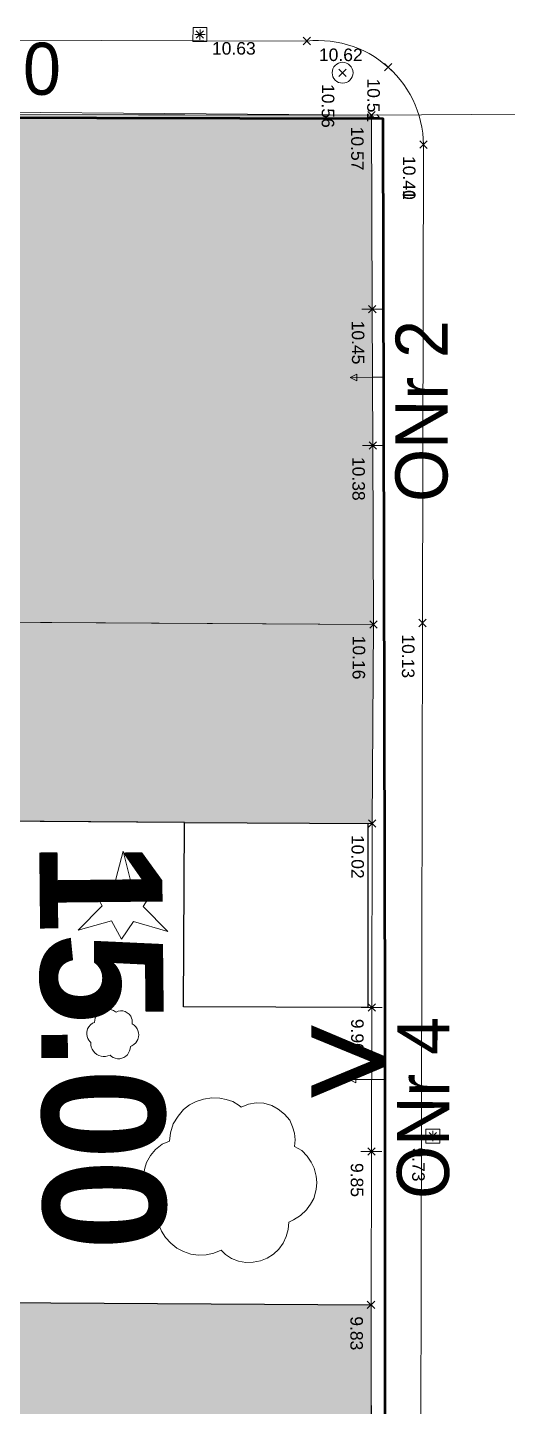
# Model space of a CAD drawing. Header units: metres. Extents: x -208 to 1512, y -277 to 123.
# Drawn here: x 895.18 to 908.98, y -37.38 to 2.3 of the extents above; entities that cross this region are included whole.
import ezdxf
from ezdxf.enums import TextEntityAlignment as Align

# ---------------------------------------------------------------- set-up
doc = ezdxf.new("R2010")
doc.units = ezdxf.units.M
doc.header["$MEASUREMENT"] = 0
for name, color, linetype in [('725 Nachbarbebauung', 7, 'Continuous'), ('730_DKM_Grenzen', 7, 'Continuous'), ('740_WienGV_Flwd-Bebauungsplan', 7, 'Continuous'), ('740_WienGV_Flwd-Bebauungsplan Text', 7, 'Continuous'), ('740_WienGV_Höhenkoten', 7, 'Continuous'), ('740_WienGV_L_Baum_ -gruppen_ Grünflächen', 7, 'Continuous'), ('740_WienGV_L_Gebäude', 7, 'Continuous'), ('740_WienGV_T_Einbauten', 7, 'Continuous'), ('740_WienGV_T_Gebäude', 7, 'Continuous'), ('740_WienGV_T_Mauer_Sockel', 7, 'Continuous'), ('740_WienGV_T_Straßen_ Gehsteige_ Schienen', 7, 'Continuous'), ('918 Lageplan Beschriftung.x', 7, 'Continuous')]:
    doc.layers.add(name, color=color, linetype=linetype)
doc.styles.add('ERSTELLTER_STIL_16', font='arial.ttf', dxfattribs={"width": 0.953104})
doc.styles.add('ERSTELLTER_STIL_22', font='arial.ttf', dxfattribs={"width": 0.936574})
doc.styles.add('ERSTELLTER_STIL_23', font='arial.ttf', dxfattribs={"width": 0.936869})
doc.styles.add('ERSTELLTER_STIL_3', font='arial.ttf')
doc.styles.add('ERSTELLTER_STIL_8', font='tahoma.ttf', dxfattribs={"width": 1.000058})

# ---------------------------------------------------------------- blocks, each defined once
blk = doc.blocks.new('Decke_68_5', base_point=(888.688, -11.464))
at = {"layer": '725 Nachbarbebauung', "linetype": 'Continuous', "lineweight": 0, "true_color": 0x1f1f1f}
blk.add_hatch(color=250, dxfattribs=at).paths.add_polyline_path([(888.688, -11.464), (888.687, -14.235), (892.348, -14.242), (892.347, -14.802), (905.128, -14.876), (905.11, -9.726), (905.096, -5.805), (905.077, -0.223), (891.654, -0.198), (890.774, -0.197), (888.694, -0.193)])
at = {"layer": '725 Nachbarbebauung', "color": 8, "linetype": 'Continuous', "lineweight": 13, "flags": 128}
blk.add_lwpolyline([(888.688, -11.464), (888.687, -14.235), (892.348, -14.242), (892.347, -14.802), (905.128, -14.876), (905.11, -9.726), (905.096, -5.805), (905.077, -0.223), (891.654, -0.198), (890.774, -0.197), (888.694, -0.193)], close=True, dxfattribs=at)
blk = doc.blocks.new('Decke_69_5', base_point=(892.347, -14.802))
at = {"layer": '725 Nachbarbebauung', "linetype": 'Continuous', "lineweight": 0, "true_color": 0x1f1f1f}
blk.add_hatch(color=250, dxfattribs=at).paths.add_polyline_path([(892.347, -14.802), (892.342, -20.533), (892.772, -20.531), (899.693, -20.577), (905.093, -20.606), (905.128, -14.876)])
at = {"layer": '725 Nachbarbebauung', "color": 8, "linetype": 'Continuous', "lineweight": 13, "flags": 128}
blk.add_lwpolyline([(892.342, -20.533), (892.772, -20.531), (899.693, -20.577), (905.093, -20.606), (905.128, -14.876), (892.347, -14.802)], dxfattribs=at)
blk = doc.blocks.new('Decke_90_5', base_point=(888.737, -29.528))
at = {"layer": '725 Nachbarbebauung', "linetype": 'Continuous', "lineweight": 0, "true_color": 0x1f1f1f}
blk.add_hatch(color=250, dxfattribs=at).paths.add_polyline_path([(888.737, -29.528), (882.206, -29.487), (882.206, -39.949), (890.544, -40.053), (905.073, -40.229), (905.059, -34.458), (888.698, -34.358)])
at = {"layer": '725 Nachbarbebauung', "color": 8, "linetype": 'Continuous', "lineweight": 13, "flags": 128}
for points in [[(882.206, -29.487), (882.206, -39.949), (890.544, -40.053), (905.073, -40.229), (905.059, -34.458), (888.698, -34.358), (888.737, -29.528)], [(888.737, -29.528), (882.206, -29.487)]]:
    blk.add_lwpolyline(points, dxfattribs=at)
blk = doc.blocks.new('GI0007_ATT22(LAUB)_2815[1034]_5', base_point=(897.631, -26.664))
at = {"layer": '740_WienGV_L_Baum_ -gruppen_ Grünflächen', "color": 252, "linetype": 'Continuous', "lineweight": 13, "true_color": 0x949494}
for p, q in [((897.116, -26.255), (897.139, -26.176)), ((897.139, -26.176), (897.182, -26.112)), ((897.182, -26.112), (897.229, -26.054)), ((897.229, -26.054), (897.281, -26.015)), ((897.281, -26.015), (897.337, -25.985)), ((897.337, -25.985), (897.401, -25.965)), ((897.401, -25.965), (897.472, -25.953)), ((897.472, -25.953), (897.543, -25.957)), ((897.543, -25.957), (897.598, -25.967)), ((897.598, -25.967), (897.655, -25.985)), ((897.655, -25.985), (897.71, -26.021)), ((897.71, -26.021), (897.727, -26.033)), ((897.727, -26.033), (897.789, -26.007)), ((897.789, -26.007), (897.855, -25.997)), ((897.855, -25.997), (897.923, -26)), ((897.923, -26), (897.992, -26.018)), ((897.992, -26.018), (898.046, -26.05)), ((898.046, -26.05), (898.101, -26.093)), ((898.101, -26.093), (898.146, -26.147)), ((898.146, -26.147), (898.169, -26.203)), ((896.884, -26.614), (896.895, -26.559)), ((896.895, -26.559), (896.908, -26.511)), ((896.908, -26.511), (896.943, -26.452)), ((896.943, -26.452), (896.987, -26.4)), ((896.987, -26.4), (897.046, -26.353)), ((897.046, -26.353), (897.107, -26.327)), ((897.107, -26.327), (897.116, -26.255)), ((898.169, -26.203), (898.185, -26.259)), ((898.185, -26.259), (898.193, -26.314)), ((898.193, -26.314), (898.188, -26.374)), ((898.188, -26.374), (898.249, -26.409)), ((898.249, -26.409), (898.295, -26.458)), ((898.295, -26.458), (898.33, -26.509)), ((898.33, -26.509), (898.355, -26.559)), ((898.355, -26.559), (898.373, -26.63)), ((896.883, -26.67), (896.884, -26.614)), ((896.892, -26.731), (896.883, -26.67)), ((896.911, -26.789), (896.892, -26.731)), ((896.943, -26.843), (896.911, -26.789)), ((896.967, -26.876), (896.943, -26.843)), ((896.998, -26.903), (896.967, -26.876)), ((897.001, -26.976), (896.998, -26.903)), ((897.014, -27.04), (897.001, -26.976)), ((898.239, -26.968), (898.179, -27.006)), ((898.29, -26.92), (898.239, -26.968)), ((898.295, -26.912), (898.29, -26.92)), ((898.326, -26.872), (898.295, -26.912)), ((898.352, -26.823), (898.326, -26.872)), ((898.374, -26.745), (898.352, -26.823)), ((898.373, -26.63), (898.379, -26.683)), ((898.379, -26.683), (898.374, -26.745)), ((897.038, -27.103), (897.014, -27.04)), ((897.074, -27.159), (897.038, -27.103)), ((897.119, -27.208), (897.074, -27.159)), ((897.17, -27.25), (897.119, -27.208)), ((897.229, -27.281), (897.17, -27.25)), ((897.293, -27.301), (897.229, -27.281)), ((897.359, -27.311), (897.293, -27.301)), ((897.425, -27.308), (897.359, -27.311)), ((897.49, -27.294), (897.425, -27.308)), ((897.553, -27.269), (897.49, -27.294)), ((897.59, -27.307), (897.553, -27.269)), ((897.644, -27.34), (897.59, -27.307)), ((897.703, -27.362), (897.644, -27.34)), ((897.766, -27.374), (897.703, -27.362)), ((897.83, -27.373), (897.766, -27.374)), ((897.892, -27.36), (897.83, -27.373)), ((897.951, -27.337), (897.892, -27.36)), ((898.004, -27.303), (897.951, -27.337)), ((898.051, -27.26), (898.004, -27.303)), ((898.088, -27.208), (898.051, -27.26)), ((898.116, -27.151), (898.088, -27.208)), ((898.132, -27.089), (898.116, -27.151)), ((898.137, -27.026), (898.132, -27.089)), ((898.179, -27.006), (898.137, -27.026))]:
    blk.add_line(p, q, dxfattribs=at)
blk = doc.blocks.new('GI0007_ATT22(LAUB)_2815[1048]_5', base_point=(901.008, -30.868))
at = {"layer": '740_WienGV_L_Baum_ -gruppen_ Grünflächen', "color": 252, "linetype": 'Continuous', "lineweight": 13, "true_color": 0x949494}
for p, q in [((900.028, -28.605), (900.239, -28.538)), ((900.239, -28.538), (900.478, -28.5)), ((900.478, -28.5), (900.712, -28.511)), ((900.712, -28.511), (900.896, -28.546)), ((900.896, -28.546), (901.087, -28.607)), ((899.512, -29.03), (899.668, -28.837)), ((899.668, -28.837), (899.841, -28.705)), ((899.841, -28.705), (900.028, -28.605)), ((901.087, -28.607), (901.27, -28.724)), ((901.27, -28.724), (901.326, -28.764)), ((901.326, -28.764), (901.534, -28.679)), ((901.534, -28.679), (901.755, -28.644)), ((901.755, -28.644), (901.979, -28.655)), ((901.979, -28.655), (902.209, -28.716)), ((902.209, -28.716), (902.392, -28.823)), ((902.392, -28.823), (902.574, -28.965)), ((899.29, -29.505), (899.366, -29.244)), ((899.366, -29.244), (899.512, -29.03)), ((902.574, -28.965), (902.723, -29.145)), ((902.723, -29.145), (902.802, -29.332)), ((902.802, -29.332), (902.855, -29.517)), ((899.056, -29.832), (899.26, -29.747)), ((899.26, -29.747), (899.29, -29.505)), ((902.855, -29.517), (902.88, -29.703)), ((902.88, -29.703), (902.862, -29.901)), ((898.712, -30.163), (898.861, -29.988)), ((898.861, -29.988), (899.056, -29.832)), ((902.862, -29.901), (903.066, -30.019)), ((903.066, -30.019), (903.22, -30.182)), ((898.518, -30.704), (898.553, -30.519)), ((898.553, -30.519), (898.598, -30.36)), ((898.598, -30.36), (898.712, -30.163)), ((903.22, -30.182), (903.338, -30.351)), ((903.338, -30.351), (903.42, -30.52)), ((903.42, -30.52), (903.48, -30.755)), ((898.514, -30.888), (898.518, -30.704)), ((898.542, -31.092), (898.514, -30.888)), ((903.48, -30.755), (903.501, -30.934)), ((903.501, -30.934), (903.483, -31.139)), ((898.606, -31.285), (898.542, -31.092)), ((898.713, -31.464), (898.606, -31.285)), ((903.483, -31.139), (903.411, -31.398)), ((898.793, -31.576), (898.713, -31.464)), ((898.898, -31.667), (898.793, -31.576)), ((898.908, -31.909), (898.898, -31.667)), ((903.202, -31.721), (903.032, -31.881)), ((903.221, -31.696), (903.202, -31.721)), ((903.323, -31.563), (903.221, -31.696)), ((903.411, -31.398), (903.323, -31.563)), ((898.95, -32.123), (898.908, -31.909)), ((899.032, -32.331), (898.95, -32.123)), ((902.695, -32.074), (902.677, -32.287)), ((902.834, -32.009), (902.695, -32.074)), ((903.032, -31.881), (902.834, -32.009)), ((899.149, -32.518), (899.032, -32.331)), ((899.299, -32.684), (899.149, -32.518)), ((902.623, -32.492), (902.531, -32.683)), ((902.677, -32.287), (902.623, -32.492)), ((899.471, -32.822), (899.299, -32.684)), ((899.668, -32.925), (899.471, -32.822)), ((899.88, -32.993), (899.668, -32.925)), ((900.746, -32.885), (900.538, -32.97)), ((900.871, -33.011), (900.746, -32.885)), ((902.407, -32.855), (902.251, -32.998)), ((902.531, -32.683), (902.407, -32.855)), ((900.1, -33.026), (899.88, -32.993)), ((900.32, -33.015), (900.1, -33.026)), ((900.538, -32.97), (900.32, -33.015)), ((901.051, -33.121), (900.871, -33.011)), ((901.248, -33.196), (901.051, -33.121)), ((901.457, -33.235), (901.248, -33.196)), ((901.671, -33.232), (901.457, -33.235)), ((901.878, -33.19), (901.671, -33.232)), ((902.075, -33.112), (901.878, -33.19)), ((902.251, -32.998), (902.075, -33.112))]:
    blk.add_line(p, q, dxfattribs=at)
blk = doc.blocks.new('GI0007_ATT22(NADEL)_2865[1075]_5', base_point=(897.943, -22.666))
at = {"layer": '740_WienGV_L_Baum_ -gruppen_ Grünflächen', "color": 252, "linetype": 'Continuous', "lineweight": 13, "true_color": 0x949494}
for p, q in [((897.673, -22.387), (897.933, -21.399)), ((897.933, -21.399), (898.176, -22.396)), ((897.327, -22.977), (896.988, -22.375)), ((896.988, -22.375), (897.673, -22.387)), ((898.176, -22.396), (898.878, -22.409)), ((898.878, -22.409), (898.507, -22.994)), ((896.637, -23.67), (897.327, -22.977)), ((898.507, -22.994), (899.211, -23.714)), ((897.593, -23.41), (896.637, -23.67)), ((897.883, -23.932), (897.593, -23.41)), ((898.231, -23.428), (897.883, -23.932)), ((899.211, -23.714), (898.231, -23.428))]:
    blk.add_line(p, q, dxfattribs=at)
blk = doc.blocks.new('LO000601_ATT200(BELICHT)_3895[1090]_5', base_point=(904.242, 0.999))
at = {"layer": '740_WienGV_Höhenkoten', "color": 252, "linetype": 'Continuous', "lineweight": 13, "true_color": 0x949494}
blk.add_circle((904.242, 0.999), 0.3, dxfattribs=at)
blk = doc.blocks.new('TO0019_3585[1111]_5', base_point=(900.138, 2.098))
at = {"layer": '740_WienGV_Höhenkoten', "color": 252, "linetype": 'Continuous', "lineweight": 13, "true_color": 0x949494}
for p, q in [((899.988, 2.101), (900.288, 2.095)), ((900.141, 2.248), (900.136, 1.948))]:
    blk.add_line(p, q, dxfattribs=at)
blk = doc.blocks.new('TO0019_3585[1115]_5', base_point=(906.839, -29.6))
at = {"layer": '740_WienGV_Höhenkoten', "color": 252, "linetype": 'Continuous', "lineweight": 13, "true_color": 0x949494}
for p, q in [((906.689, -29.597), (906.989, -29.603)), ((906.841, -29.45), (906.836, -29.75))]:
    blk.add_line(p, q, dxfattribs=at)
blk = doc.blocks.new('LO0005_2B75[1120]_5', base_point=(906.839, -29.6))
at = {"layer": '740_WienGV_T_Einbauten', "color": 252, "linetype": 'Continuous', "lineweight": 13, "true_color": 0x949494}
for p, q in [((906.639, -29.399), (906.638, -29.799)), ((907.039, -29.4), (906.639, -29.399)), ((907.038, -29.8), (907.039, -29.4)), ((906.638, -29.799), (907.038, -29.8))]:
    blk.add_line(p, q, dxfattribs=at)
blk = doc.blocks.new('LO0005_2B75[1122]_5', base_point=(900.138, 2.098))
at = {"layer": '740_WienGV_T_Einbauten', "color": 252, "linetype": 'Continuous', "lineweight": 13, "true_color": 0x949494}
for p, q in [((899.939, 2.299), (899.938, 1.899)), ((900.339, 2.298), (899.939, 2.299)), ((900.338, 1.898), (900.339, 2.298)), ((899.938, 1.899), (900.338, 1.898))]:
    blk.add_line(p, q, dxfattribs=at)
blk = doc.blocks.new('LO0005_2B75[1132]_5', base_point=(906.839, -29.6))
at = {"layer": '740_WienGV_T_Einbauten', "color": 252, "linetype": 'Continuous', "lineweight": 13, "true_color": 0x949494}
for p, q in [((906.639, -29.399), (906.638, -29.799)), ((907.039, -29.4), (906.639, -29.399)), ((907.038, -29.8), (907.039, -29.4)), ((906.638, -29.799), (907.038, -29.8))]:
    blk.add_line(p, q, dxfattribs=at)
blk = doc.blocks.new('LO0005_2B75[1134]_5', base_point=(900.138, 2.098))
at = {"layer": '740_WienGV_T_Einbauten', "color": 252, "linetype": 'Continuous', "lineweight": 13, "true_color": 0x949494}
for p, q in [((899.939, 2.299), (899.938, 1.899)), ((900.339, 2.298), (899.939, 2.299)), ((900.338, 1.898), (900.339, 2.298)), ((899.938, 1.899), (900.338, 1.898))]:
    blk.add_line(p, q, dxfattribs=at)
blk = doc.blocks.new('EF_MARKER_42E5[1140]_5', base_point=(905.08, -25.898))
at = {"layer": '740_WienGV_T_Gebäude', "color": 252, "linetype": 'Continuous', "lineweight": 13, "true_color": 0x949494}
blk.add_line((905.38, -25.899), (904.78, -25.897), dxfattribs=at)
blk = doc.blocks.new('EF_MARKER_42E5[1141]_5', base_point=(905.07, -30.047))
at = {"layer": '740_WienGV_T_Gebäude', "color": 252, "linetype": 'Continuous', "lineweight": 13, "true_color": 0x949494}
blk.add_line((905.37, -30.047), (904.77, -30.046), dxfattribs=at)
blk = doc.blocks.new('BW0011_3AC5[1142]_5', base_point=(904.932, -27.971))
at = {"layer": '740_WienGV_T_Gebäude', "color": 252, "linetype": 'Continuous', "lineweight": 13, "true_color": 0x949494}
for p, q in [((904.625, -27.874), (904.432, -27.971)), ((905.075, -27.972), (904.432, -27.971)), ((904.432, -27.971), (904.625, -28.067)), ((904.625, -28.067), (904.625, -27.874)), ((905.432, -27.973), (905.075, -27.972))]:
    blk.add_line(p, q, dxfattribs=at)
blk = doc.blocks.new('EF_MARKER_42E5[1168]_5', base_point=(905.096, -5.805))
at = {"layer": '740_WienGV_T_Gebäude', "color": 252, "linetype": 'Continuous', "lineweight": 13, "true_color": 0x949494}
blk.add_line((905.396, -5.804), (904.796, -5.806), dxfattribs=at)
blk = doc.blocks.new('EF_MARKER_42E5[1169]_5', base_point=(905.11, -9.726))
at = {"layer": '740_WienGV_T_Gebäude', "color": 252, "linetype": 'Continuous', "lineweight": 13, "true_color": 0x949494}
blk.add_line((905.41, -9.725), (904.81, -9.727), dxfattribs=at)
blk = doc.blocks.new('BW0011_3AC5[1170]_5', base_point=(904.961, -7.765))
at = {"layer": '740_WienGV_T_Gebäude', "color": 252, "linetype": 'Continuous', "lineweight": 13, "true_color": 0x949494}
for p, q in [((904.653, -7.67), (904.461, -7.768)), ((905.103, -7.765), (904.461, -7.768)), ((904.461, -7.768), (904.654, -7.863)), ((904.654, -7.863), (904.653, -7.67)), ((905.461, -7.764), (905.103, -7.765))]:
    blk.add_line(p, q, dxfattribs=at)
blk = doc.blocks.new('DEF01_4155[1213]_5', base_point=(906.543, -14.835))
at = {"layer": '740_WienGV_T_Straßen_ Gehsteige_ Schienen', "color": 252, "linetype": 'Continuous', "lineweight": 13, "true_color": 0x949494}
for p, q in [((906.649, -14.729), (906.437, -14.941)), ((906.649, -14.941), (906.437, -14.729))]:
    blk.add_line(p, q, dxfattribs=at)
at = {"layer": '740_WienGV_T_Straßen_ Gehsteige_ Schienen', "color": 252, "lineweight": 13, "true_color": 0x949494, "style": 'ERSTELLTER_STIL_3'}
blk.add_attdef('HOEHE', text='', height=0.36, rotation=269.8824, dxfattribs=at).set_placement((906.131, -15.163), align=Align.MIDDLE_LEFT)
blk = doc.blocks.new('DEF01_4155[1223]_5', base_point=(905.077, -0.223))
at = {"layer": '740_WienGV_T_Gebäude', "color": 252, "linetype": 'Continuous', "lineweight": 13, "true_color": 0x949494}
for p, q in [((905.183, -0.328), (904.97, -0.117)), ((905.182, -0.116), (904.971, -0.329))]:
    blk.add_line(p, q, dxfattribs=at)
at = {"layer": '740_WienGV_T_Gebäude', "color": 252, "lineweight": 13, "true_color": 0x949494, "style": 'ERSTELLTER_STIL_3'}
blk.add_attdef('HOEHE', text='', height=0.36, rotation=270.2023, dxfattribs=at).set_placement((904.666, -0.553), align=Align.MIDDLE_LEFT)
blk = doc.blocks.new('DEF01_4155[1226]_5', base_point=(906.571, -1.07))
at = {"layer": '740_WienGV_T_Straßen_ Gehsteige_ Schienen', "color": 252, "linetype": 'Continuous', "lineweight": 13, "true_color": 0x949494}
for p, q in [((906.678, -0.964), (906.465, -1.176)), ((906.677, -1.177), (906.465, -0.964))]:
    blk.add_line(p, q, dxfattribs=at)
at = {"layer": '740_WienGV_T_Straßen_ Gehsteige_ Schienen', "color": 252, "lineweight": 13, "true_color": 0x949494, "style": 'ERSTELLTER_STIL_3'}
blk.add_attdef('HOEHE', text='', height=0.36, rotation=269.8824, dxfattribs=at).set_placement((906.159, -1.398), align=Align.MIDDLE_LEFT)
blk = doc.blocks.new('DEF01_4155[1249]_5', base_point=(905.07, -30.047))
at = {"layer": '740_WienGV_T_Mauer_Sockel', "color": 252, "linetype": 'Continuous', "lineweight": 13, "true_color": 0x949494}
for p, q in [((905.176, -30.153), (904.964, -29.94)), ((905.176, -29.941), (904.964, -30.152))]:
    blk.add_line(p, q, dxfattribs=at)
at = {"layer": '740_WienGV_T_Mauer_Sockel', "color": 252, "lineweight": 13, "true_color": 0x949494, "style": 'ERSTELLTER_STIL_3'}
blk.add_attdef('HOEHE', text='', height=0.36, rotation=269.8592, dxfattribs=at).set_placement((904.658, -30.374), align=Align.MIDDLE_LEFT)
blk = doc.blocks.new('DEF01_4155[1255]_5', base_point=(906.839, -29.6))
at = {"layer": '740_WienGV_Höhenkoten', "color": 252, "linetype": 'Continuous', "lineweight": 13, "true_color": 0x949494}
for p, q in [((906.945, -29.494), (906.732, -29.706)), ((906.944, -29.706), (906.733, -29.494))]:
    blk.add_line(p, q, dxfattribs=at)
at = {"layer": '740_WienGV_Höhenkoten', "color": 252, "lineweight": 13, "true_color": 0x949494, "style": 'ERSTELLTER_STIL_3'}
blk.add_attdef('HOEHE', text='', height=0.36, rotation=269.8843, dxfattribs=at).set_placement((906.426, -29.928), align=Align.MIDDLE_LEFT)
blk = doc.blocks.new('DEF01_4155[1259]_5', base_point=(905.11, -9.726))
at = {"layer": '740_WienGV_T_Gebäude', "color": 252, "linetype": 'Continuous', "lineweight": 13, "true_color": 0x949494}
for p, q in [((905.217, -9.832), (905.004, -9.62)), ((905.216, -9.62), (905.005, -9.832))]:
    blk.add_line(p, q, dxfattribs=at)
at = {"layer": '740_WienGV_T_Gebäude', "color": 252, "lineweight": 13, "true_color": 0x949494, "style": 'ERSTELLTER_STIL_3'}
blk.add_attdef('HOEHE', text='', height=0.36, rotation=270.1961, dxfattribs=at).set_placement((904.7, -10.056), align=Align.MIDDLE_LEFT)
blk = doc.blocks.new('DEF01_4155[1261]_5', base_point=(903.215, 1.912))
at = {"layer": '740_WienGV_T_Straßen_ Gehsteige_ Schienen', "color": 252, "linetype": 'Continuous', "lineweight": 13, "true_color": 0x949494}
for p, q in [((903.322, 2.018), (903.109, 1.806)), ((903.11, 2.018), (903.321, 1.805))]:
    blk.add_line(p, q, dxfattribs=at)
at = {"layer": '740_WienGV_T_Straßen_ Gehsteige_ Schienen', "color": 252, "lineweight": 13, "true_color": 0x949494, "style": 'ERSTELLTER_STIL_3'}
blk.add_attdef('HOEHE', text='', height=0.36, rotation=359.8566, dxfattribs=at).set_placement((903.561, 1.517), align=Align.MIDDLE_LEFT)
blk = doc.blocks.new('DEF01_4155[1288]_5', base_point=(905.096, -5.805))
at = {"layer": '740_WienGV_T_Gebäude', "color": 252, "linetype": 'Continuous', "lineweight": 13, "true_color": 0x949494}
for p, q in [((905.203, -5.911), (904.99, -5.699)), ((905.202, -5.699), (904.991, -5.911))]:
    blk.add_line(p, q, dxfattribs=at)
at = {"layer": '740_WienGV_T_Gebäude', "color": 252, "lineweight": 13, "true_color": 0x949494, "style": 'ERSTELLTER_STIL_3'}
blk.add_attdef('HOEHE', text='', height=0.36, rotation=270.2023, dxfattribs=at).set_placement((904.686, -6.135), align=Align.MIDDLE_LEFT)
blk = doc.blocks.new('DEF01_4155[1297]_5', base_point=(905.059, -34.458))
at = {"layer": '740_WienGV_T_Mauer_Sockel', "color": 252, "linetype": 'Continuous', "lineweight": 13, "true_color": 0x949494}
for p, q in [((905.166, -34.352), (904.953, -34.564)), ((905.165, -34.564), (904.953, -34.352))]:
    blk.add_line(p, q, dxfattribs=at)
at = {"layer": '740_WienGV_T_Mauer_Sockel', "color": 252, "lineweight": 13, "true_color": 0x949494, "style": 'ERSTELLTER_STIL_3'}
blk.add_attdef('HOEHE', text='', height=0.36, rotation=269.8592, dxfattribs=at).set_placement((904.647, -34.786), align=Align.MIDDLE_LEFT)
blk = doc.blocks.new('DEF01_4155[1326]_5', base_point=(905.093, -20.606))
at = {"layer": '740_WienGV_T_Mauer_Sockel', "color": 252, "linetype": 'Continuous', "lineweight": 13, "true_color": 0x949494}
for p, q in [((905.2, -20.501), (904.986, -20.712)), ((905.198, -20.713), (904.988, -20.5))]:
    blk.add_line(p, q, dxfattribs=at)
at = {"layer": '740_WienGV_T_Mauer_Sockel', "color": 252, "lineweight": 13, "true_color": 0x949494, "style": 'ERSTELLTER_STIL_3'}
blk.add_attdef('HOEHE', text='', height=0.36, rotation=269.6499, dxfattribs=at).set_placement((904.68, -20.933), align=Align.MIDDLE_LEFT)
blk = doc.blocks.new('DEF01_4155[1332]_5', base_point=(906.571, -1.07))
at = {"layer": '740_WienGV_T_Straßen_ Gehsteige_ Schienen', "color": 252, "linetype": 'Continuous', "lineweight": 13, "true_color": 0x949494}
for p, q in [((906.678, -0.964), (906.465, -1.176)), ((906.677, -1.177), (906.465, -0.964))]:
    blk.add_line(p, q, dxfattribs=at)
at = {"layer": '740_WienGV_T_Straßen_ Gehsteige_ Schienen', "color": 252, "lineweight": 13, "true_color": 0x949494, "style": 'ERSTELLTER_STIL_3'}
blk.add_attdef('HOEHE', text='', height=0.36, rotation=269.8824, dxfattribs=at).set_placement((906.159, -1.398), align=Align.MIDDLE_LEFT)
blk = doc.blocks.new('DEF01_4155[1353]_5', base_point=(905.08, -25.898))
at = {"layer": '740_WienGV_T_Mauer_Sockel', "color": 252, "linetype": 'Continuous', "lineweight": 13, "true_color": 0x949494}
for p, q in [((905.186, -25.792), (904.974, -26.004)), ((905.186, -26.004), (904.974, -25.792))]:
    blk.add_line(p, q, dxfattribs=at)
at = {"layer": '740_WienGV_T_Mauer_Sockel', "color": 252, "lineweight": 13, "true_color": 0x949494, "style": 'ERSTELLTER_STIL_3'}
blk.add_attdef('HOEHE', text='', height=0.36, rotation=269.8596, dxfattribs=at).set_placement((904.668, -26.226), align=Align.MIDDLE_LEFT)
blk = doc.blocks.new('DEF01_4155[1382]_5', base_point=(905.128, -14.876))
at = {"layer": '740_WienGV_T_Gebäude', "color": 252, "linetype": 'Continuous', "lineweight": 13, "true_color": 0x949494}
for p, q in [((905.235, -14.771), (905.021, -14.982)), ((905.234, -14.983), (905.023, -14.769))]:
    blk.add_line(p, q, dxfattribs=at)
at = {"layer": '740_WienGV_T_Gebäude', "color": 252, "lineweight": 13, "true_color": 0x949494, "style": 'ERSTELLTER_STIL_3'}
blk.add_attdef('HOEHE', text='', height=0.36, rotation=269.6499, dxfattribs=at).set_placement((904.715, -15.202), align=Align.MIDDLE_LEFT)
blk = doc.blocks.new('DEF01_4155[1400]_5', base_point=(900.138, 2.098))
at = {"layer": '740_WienGV_Höhenkoten', "color": 252, "linetype": 'Continuous', "lineweight": 13, "true_color": 0x949494}
for p, q in [((900.245, 2.204), (900.032, 1.992)), ((900.033, 2.204), (900.244, 1.992))]:
    blk.add_line(p, q, dxfattribs=at)
at = {"layer": '740_WienGV_Höhenkoten', "color": 252, "lineweight": 13, "true_color": 0x949494, "style": 'ERSTELLTER_STIL_3'}
blk.add_attdef('HOEHE', text='', height=0.36, rotation=359.8566, dxfattribs=at).set_placement((900.484, 1.703), align=Align.MIDDLE_LEFT)
blk = doc.blocks.new('DEF01_4155[1431]_5', base_point=(904.242, 0.999))
at = {"layer": '740_WienGV_Höhenkoten', "color": 252, "linetype": 'Continuous', "lineweight": 13, "true_color": 0x949494}
for p, q in [((904.349, 1.104), (904.135, 0.894)), ((904.347, 0.892), (904.137, 1.106))]:
    blk.add_line(p, q, dxfattribs=at)
at = {"layer": '740_WienGV_Höhenkoten', "color": 252, "lineweight": 13, "true_color": 0x949494, "style": 'ERSTELLTER_STIL_3'}
blk.add_attdef('HOEHE', text='', height=0.36, rotation=269.5743, dxfattribs=at).set_placement((903.828, 0.673), align=Align.MIDDLE_LEFT)
blk = doc.blocks.new('DEF01_4155[1452]_5', base_point=(905.55, 1.16))
at = {"layer": '740_WienGV_T_Straßen_ Gehsteige_ Schienen', "color": 252, "linetype": 'Continuous', "lineweight": 13, "true_color": 0x949494}
for p, q in [((905.657, 1.265), (905.443, 1.055)), ((905.655, 1.053), (905.445, 1.267))]:
    blk.add_line(p, q, dxfattribs=at)
at = {"layer": '740_WienGV_T_Straßen_ Gehsteige_ Schienen', "color": 252, "lineweight": 13, "true_color": 0x949494, "style": 'ERSTELLTER_STIL_3'}
blk.add_attdef('HOEHE', text='', height=0.36, rotation=269.5743, dxfattribs=at).set_placement((905.136, 0.834), align=Align.MIDDLE_LEFT)

msp = doc.modelspace()

# ---------------------------------------------------------------- linework, layer by layer
at = {"layer": '730_DKM_Grenzen', "color": 8, "linetype": 'Continuous', "lineweight": 13}
for points in [[(905.077, -0.223), (888.408, -0.085)], [(905.077, -0.223), (918.03, -0.14)]]:
    msp.add_lwpolyline(points, dxfattribs=at)
at = {"layer": '740_WienGV_Flwd-Bebauungsplan', "color": 1, "linetype": 'Continuous', "lineweight": 50, "true_color": 0xfb0106}
msp.add_lwpolyline([(905.468, -40.44), (905.465, -26.077), (905.407, -0.326), (888.92, -0.292), (882.548, -0.18), (863.233, -0.016)], dxfattribs=at)
at = {"layer": '740_WienGV_L_Gebäude', "color": 252, "linetype": 'Continuous', "lineweight": 13, "true_color": 0x949494}
msp.add_line((905.128, -14.876), (892.347, -14.802), dxfattribs=at)
at = {"layer": '740_WienGV_L_Gebäude', "color": 7, "linetype": 'Continuous', "lineweight": 25}
for p, q in [((899.693, -20.577), (892.772, -20.531)), ((899.693, -20.577), (905.093, -20.606)), ((904.982, -25.897), (904.978, -20.606)), ((888.698, -34.358), (905.059, -34.458))]:
    msp.add_line(p, q, dxfattribs=at)
msp.add_lwpolyline([(904.982, -25.897), (899.666, -25.878), (899.693, -20.577)], dxfattribs=at)
at = {"layer": '740_WienGV_T_Gebäude', "color": 7, "linetype": 'Continuous', "lineweight": 18}
for p, q in [((905.077, -0.223), (891.654, -0.198)), ((905.096, -5.805), (905.077, -0.223)), ((905.11, -9.726), (905.096, -5.805)), ((905.096, -5.805), (905.096, -5.805)), ((905.11, -9.726), (905.111, -9.726)), ((905.128, -14.876), (905.11, -9.726)), ((905.093, -20.606), (905.128, -14.876)), ((905.073, -40.229), (905.059, -34.458))]:
    msp.add_line(p, q, dxfattribs=at)
at = {"layer": '740_WienGV_T_Mauer_Sockel', "color": 252, "linetype": 'Continuous', "lineweight": 13, "true_color": 0x8a8a8a}
for p, q in [((905.08, -25.898), (905.093, -20.606)), ((905.07, -30.047), (905.08, -25.898)), ((905.08, -25.898), (905.08, -25.898)), ((905.059, -34.458), (905.07, -30.047)), ((905.07, -30.047), (905.07, -30.047))]:
    msp.add_line(p, q, dxfattribs=at)
at = {"layer": '740_WienGV_T_Straßen_ Gehsteige_ Schienen', "color": 8, "linetype": 'Continuous', "lineweight": 13}
for p, q in [((903.215, 1.912), (878.315, 1.974)), ((906.543, -14.835), (906.571, -1.07)), ((906.493, -39.735), (906.543, -14.835))]:
    msp.add_line(p, q, dxfattribs=at)
msp.add_lwpolyline([(906.571, -1.07), (906.564, -0.902), (906.548, -0.735), (906.522, -0.568), (906.487, -0.404), (906.444, -0.241), (906.391, -0.081), (906.329, 0.075), (906.259, 0.228), (906.181, 0.377), (906.094, 0.522), (906, 0.661), (905.898, 0.795), (905.789, 0.923), (905.673, 1.045), (905.55, 1.16), (905.421, 1.268), (905.287, 1.369), (905.147, 1.462), (905.002, 1.548), (904.852, 1.625), (904.699, 1.694), (904.542, 1.755), (904.381, 1.806), (904.219, 1.849), (904.054, 1.882), (903.887, 1.907), (903.72, 1.922), (903.551, 1.928), (903.383, 1.924), (903.215, 1.912)], dxfattribs=at)

# ---------------------------------------------------------------- block references
at = {"layer": '725 Nachbarbebauung', "color": 8, "linetype": 'Continuous', "lineweight": 13}
for name, p in [('Decke_68_5', (888.688, -11.464)), ('Decke_69_5', (892.347, -14.802)), ('Decke_90_5', (888.737, -29.528))]:
    msp.add_blockref(name, p, dxfattribs=at)
at = {"layer": '740_WienGV_Höhenkoten', "color": 7, "linetype": 'Continuous', "lineweight": 25}
for name, p in [('TO0019_3585[1111]_5', (900.138, 2.098)), ('TO0019_3585[1115]_5', (906.839, -29.6))]:
    msp.add_blockref(name, p, dxfattribs=at)
at = {"layer": '740_WienGV_Höhenkoten', "color": 252, "linetype": 'Continuous', "lineweight": 13, "true_color": 0x949494}
for name, p, values in [('DEF01_4155[1400]_5', (900.138, 2.098), {'HOEHE': '10.63'}), ('DEF01_4155[1431]_5', (904.242, 0.999), {'HOEHE': '10.56'}), ('DEF01_4155[1255]_5', (906.839, -29.6), {'HOEHE': '9.73'})]:
    msp.add_blockref(name, p, dxfattribs=at).add_auto_attribs(values)
at = {"layer": '740_WienGV_Höhenkoten', "color": 72, "linetype": 'Continuous', "lineweight": 13, "true_color": 0x69e600}
msp.add_blockref('LO000601_ATT200(BELICHT)_3895[1090]_5', (904.242, 0.999), dxfattribs=at)
at = {"layer": '740_WienGV_L_Baum_ -gruppen_ Grünflächen', "color": 72, "linetype": 'Continuous', "lineweight": 13, "true_color": 0x69e600}
for name, p in [('GI0007_ATT22(NADEL)_2865[1075]_5', (897.943, -22.666)), ('GI0007_ATT22(LAUB)_2815[1034]_5', (897.631, -26.664)), ('GI0007_ATT22(LAUB)_2815[1048]_5', (901.008, -30.868))]:
    msp.add_blockref(name, p, dxfattribs=at)
at = {"layer": '740_WienGV_T_Einbauten', "color": 252, "linetype": 'Continuous', "lineweight": 13, "true_color": 0x949494}
for name, p in [('LO0005_2B75[1122]_5', (900.138, 2.098)), ('LO0005_2B75[1134]_5', (900.138, 2.098)), ('LO0005_2B75[1120]_5', (906.839, -29.6)), ('LO0005_2B75[1132]_5', (906.839, -29.6))]:
    msp.add_blockref(name, p, dxfattribs=at)
at = {"layer": '740_WienGV_T_Gebäude', "color": 252, "linetype": 'Continuous', "lineweight": 13, "true_color": 0x949494}
for name, p, values in [('DEF01_4155[1223]_5', (905.077, -0.223), {'HOEHE': '10.57'}), ('DEF01_4155[1288]_5', (905.096, -5.805), {'HOEHE': '10.45'}), ('DEF01_4155[1259]_5', (905.11, -9.726), {'HOEHE': '10.38'}), ('DEF01_4155[1382]_5', (905.128, -14.876), {'HOEHE': '10.16'})]:
    msp.add_blockref(name, p, dxfattribs=at).add_auto_attribs(values)
at = {"layer": '740_WienGV_T_Gebäude', "color": 7, "linetype": 'Continuous', "lineweight": 25}
for name, p in [('EF_MARKER_42E5[1168]_5', (905.096, -5.805)), ('BW0011_3AC5[1170]_5', (904.961, -7.765)), ('EF_MARKER_42E5[1169]_5', (905.11, -9.726)), ('EF_MARKER_42E5[1140]_5', (905.08, -25.898)), ('BW0011_3AC5[1142]_5', (904.932, -27.971)), ('EF_MARKER_42E5[1141]_5', (905.07, -30.047))]:
    msp.add_blockref(name, p, dxfattribs=at)
at = {"layer": '740_WienGV_T_Mauer_Sockel', "color": 252, "linetype": 'Continuous', "lineweight": 13, "true_color": 0x949494}
for name, p, values in [('DEF01_4155[1326]_5', (905.093, -20.606), {'HOEHE': '10.02'}), ('DEF01_4155[1353]_5', (905.08, -25.898), {'HOEHE': '9.90'}), ('DEF01_4155[1249]_5', (905.07, -30.047), {'HOEHE': '9.85'}), ('DEF01_4155[1297]_5', (905.059, -34.458), {'HOEHE': '9.83'})]:
    msp.add_blockref(name, p, dxfattribs=at).add_auto_attribs(values)
at = {"layer": '740_WienGV_T_Straßen_ Gehsteige_ Schienen', "color": 252, "linetype": 'Continuous', "lineweight": 13, "true_color": 0x949494}
for name, p, values in [('DEF01_4155[1261]_5', (903.215, 1.912), {'HOEHE': '10.62'}), ('DEF01_4155[1452]_5', (905.55, 1.16), {'HOEHE': '10.51'}), ('DEF01_4155[1226]_5', (906.571, -1.07), {'HOEHE': '10.40'}), ('DEF01_4155[1332]_5', (906.571, -1.07), {'HOEHE': '10.41'}), ('DEF01_4155[1213]_5', (906.543, -14.835), {'HOEHE': '10.13'})]:
    msp.add_blockref(name, p, dxfattribs=at).add_auto_attribs(values)

# ---------------------------------------------------------------- texts
at = {"layer": '740_WienGV_Flwd-Bebauungsplan Text', "color": 1, "linetype": 'Continuous', "lineweight": 0, "attachment_point": 7}
for s, insert, char_height, rotation, style in [('\\A1;{\\pql;\\fArial|b1|i0|c0|p0;\\W0.953104;15.00}', (895.464, -21.144), 3.53181, 270.5942, 'ERSTELLTER_STIL_16'), ('\\A1;{\\pql;\\fTahoma|b0|i0|c0|p0;\\W1.000058;<}', (905.802, -26.228), 2.85007, 179.9941, 'ERSTELLTER_STIL_8')]:
    msp.add_mtext(s, dxfattribs=dict(at, insert=insert, char_height=char_height, rotation=rotation, style=style))
at = {"layer": '918 Lageplan Beschriftung.x', "color": 5, "linetype": 'Continuous', "lineweight": 0, "char_height": 1.5, "attachment_point": 7}
for s, insert, rotation, style in [('\\A1;{\\pql;\\fArial|b0|i0|c0|p0;\\W0.936869;ONr \\fArial|b0|i0|c0|p0;\\W0.936869;30}', (889.807, 0.39), 359.5372, 'ERSTELLTER_STIL_23'), ('\\A1;{\\pql;\\fArial|b0|i0|c0|p0;\\W0.936574;ONr \\fArial|b0|i0|c0|p0;\\W0.936574;2}', (907.279, -11.352), 89.8942, 'ERSTELLTER_STIL_22'), ('\\A1;{\\pql;\\fArial|b0|i0|c0|p0;\\W0.936574;ONr \\fArial|b0|i0|c0|p0;\\W0.936574;4}', (907.324, -31.408), 89.8942, 'ERSTELLTER_STIL_22')]:
    msp.add_mtext(s, dxfattribs=dict(at, insert=insert, rotation=rotation, style=style))

doc.saveas('drawing.dxf')
